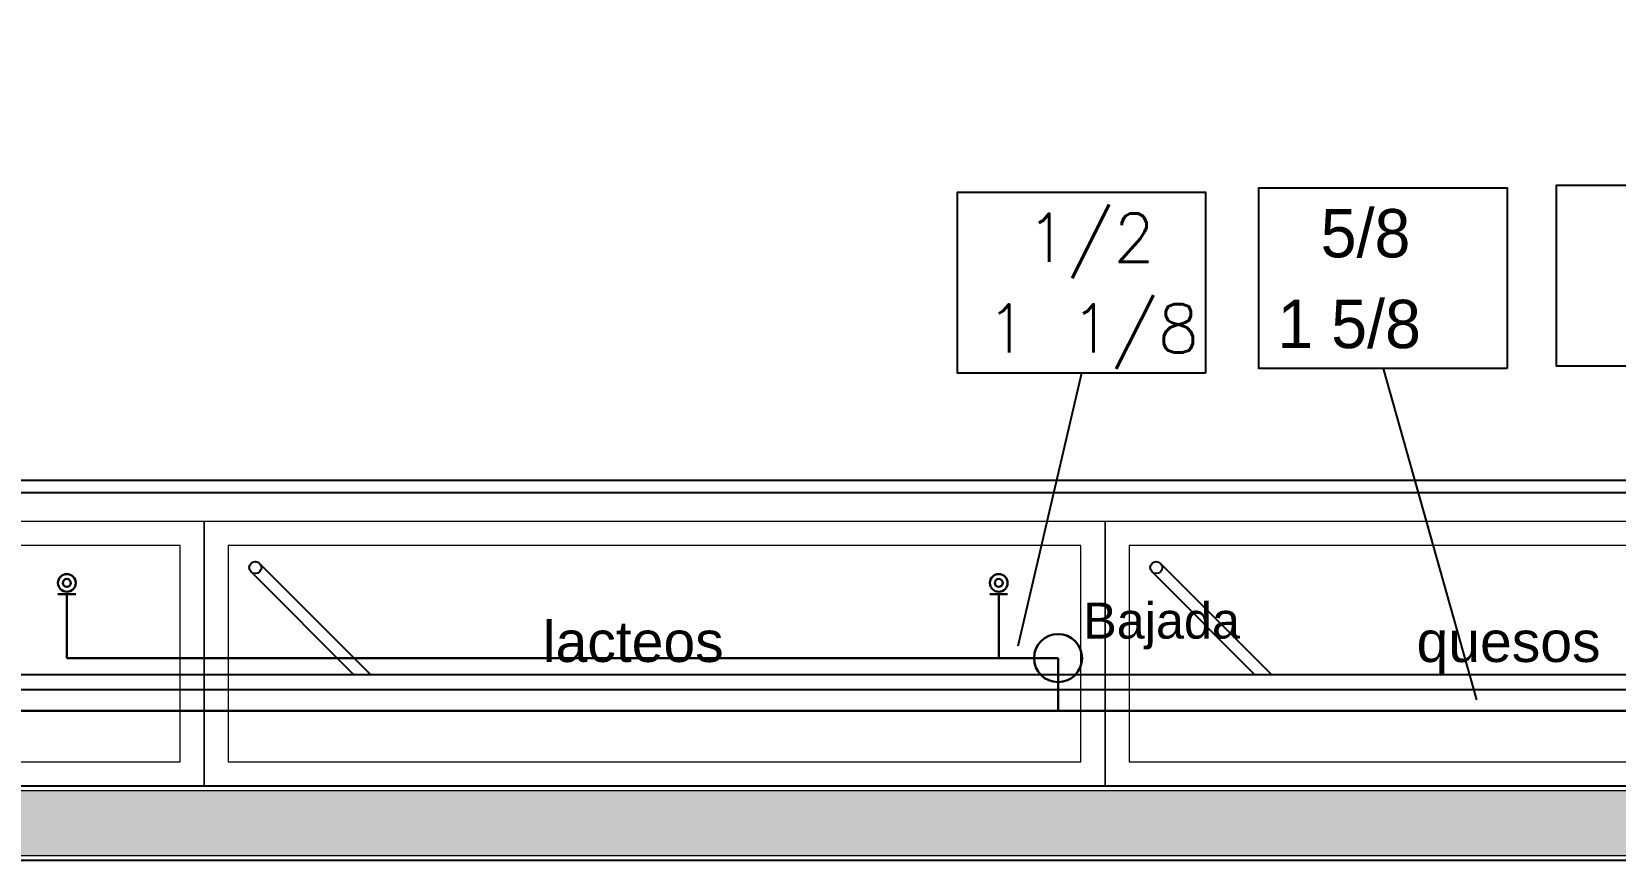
# Model space of a CAD drawing. Header units: inches. Extents: x -309 to 190, y -1585 to -1350.
# Drawn here: x -230.08 to -223.49, y -1419.41 to -1415.96 of the extents above; entities that cross this region are included whole.
import ezdxf

# ---------------------------------------------------------------- set-up
doc = ezdxf.new("R2010")
doc.units = ezdxf.units.IN
doc.header["$MEASUREMENT"] = 0
doc.linetypes.add('CENTER2', pattern=[1.125, 0.75, -0.125, 0.125, -0.125])
doc.linetypes.add('HIDDEN', pattern=[0.375, 0.25, -0.125])
doc.layers.get('0').update_dxf_attribs({"color": 9, "linetype": 'CONTINUOUS'})
for name, color, linetype in [('10-TEXTO', 9, 'CONTINUOUS'), ('Barral', 9, 'CONTINUOUS'), ('CLOACA', 9, 'CONTINUOUS'), ('EQUIP', 9, 'CONTINUOUS'), ('IFA-MEDIA 02', 40, 'CONTINUOUS'), ('IFA-TEXTOS', 70, 'CONTINUOUS'), ('lm', 9, 'HIDDEN'), ('REVOQUE', 9, 'CONTINUOUS')]:
    doc.layers.add(name, color=color, linetype=linetype)
doc.layers.add('IFA-MEDIA 01', color=30, linetype='CONTINUOUS', lineweight=30)
doc.layers.add('MURO 27', color=9, linetype='CONTINUOUS', lineweight=9)
doc.styles.add('ARIAL', font='arial.ttf', dxfattribs={"height": 0.225})
doc.styles.add('ROMANS', font='arial.ttf')
doc.styles.get("Standard").update_dxf_attribs({"font": 'arial.ttf'})

# ---------------------------------------------------------------- blocks, each defined once
blk = doc.blocks.new('EE')
blk.add_line((0.0641, -0.0504), (0.0641, 0.0504))
for radius in [0.0504, 0.0225]:
    blk.add_circle((0, 0), radius)

msp = doc.modelspace()

# ---------------------------------------------------------------- hatches: boundary and pattern name
at = {"layer": 'MURO 27'}
h = msp.add_hatch(color=256, dxfattribs=at)
h.paths.add_polyline_path([(-206.8918, -1375.3082), (-211.4118, -1375.3082), (-211.4118, -1375.5782), (-208.6918, -1375.5782), (-208.6918, -1379.1682), (-208.4218, -1379.1682), (-208.4218, -1375.5782), (-206.8918, -1375.5782)])
h.paths.add_polyline_path([(-204.0482, -1375.6497), (-204.3067, -1375.5715), (-204.5294, -1376.3082), (-206.1218, -1376.3082), (-206.1218, -1375.3082), (-206.6218, -1375.3082), (-206.6218, -1375.5782), (-206.3918, -1375.5782), (-206.3918, -1376.3082), (-206.6218, -1376.3082), (-206.6218, -1375.9682), (-206.8918, -1375.9682), (-206.8918, -1378.8982), (-207.5818, -1378.8982), (-207.5818, -1379.1682), (-206.8918, -1379.1682), (-206.8918, -1378.9882), (-206.6218, -1378.9882), (-206.6218, -1376.5782), (-204.329, -1376.5782)])
h.paths.add_polyline_path([(-203.7499, -1375.4578), (-203.8281, -1375.7163), (-192.2851, -1379.2072), (-192.2851, -1379.1382), (-192.2261, -1378.943)])
h.paths.add_polyline_path([(-191.707, -1379.0999), (-191.7851, -1379.3584), (-184.6557, -1381.5145), (-184.5775, -1381.2561)])
h.paths.add_polyline_path([(-184.2118, -1381.8667), (-184.4818, -1381.8667), (-184.4818, -1383.6882), (-184.2118, -1383.6882)])
h.paths.add_polyline_path([(-184.2118, -1383.8882), (-184.4818, -1383.8882), (-184.4818, -1389.5882), (-184.2118, -1389.5882)])
h.paths.add_polyline_path([(-184.2118, -1389.7882), (-184.4818, -1389.7882), (-184.4818, -1395.4882), (-184.2118, -1395.4882)])
h.paths.add_polyline_path([(-184.2118, -1395.6882), (-184.4818, -1395.6882), (-184.4818, -1398.7382), (-184.2118, -1398.7382)])
h.paths.add_polyline_path([(-184.2118, -1399.9782), (-184.4818, -1399.9782), (-184.4818, -1401.2382), (-184.2118, -1401.2382)])
h.paths.add_polyline_path([(-184.2118, -1413.5382), (-184.4818, -1413.5382), (-184.4818, -1419.1182), (-184.2118, -1419.1182)])
h.paths.add_polyline_path([(-184.2118, -1410.6582), (-184.4818, -1410.6582), (-184.4818, -1410.8982), (-184.2118, -1410.8982)])
h.paths.add_polyline_path([(-199.2985, -1419.1182), (-206.0818, -1419.1182), (-206.0818, -1419.3882), (-199.2985, -1419.3882)])
h.paths.add_polyline_path([(-207.1218, -1419.1182), (-234.1018, -1419.1182), (-234.1018, -1419.3882), (-207.1218, -1419.3882)])
h.paths.add_polyline_path([(-192.0152, -1419.1182), (-198.7985, -1419.1182), (-198.7985, -1419.3882), (-192.0152, -1419.3882)])
h.paths.add_polyline_path([(-184.7118, -1419.1182), (-191.5152, -1419.1182), (-191.5152, -1419.3882), (-184.7118, -1419.3882)])
h.paths.add_polyline_path([(-234.3318, -1413.5382), (-234.6018, -1413.5382), (-234.6018, -1419.1182), (-234.3318, -1419.1182)])
h.paths.add_polyline_path([(-234.3318, -1407.6382), (-234.6018, -1407.6382), (-234.6018, -1413.0382), (-234.3318, -1413.0382)])
h.paths.add_polyline_path([(-234.3318, -1401.7382), (-234.6018, -1401.7382), (-234.6018, -1407.1382), (-234.3318, -1407.1382)])
h.paths.add_polyline_path([(-234.3318, -1398.0282), (-234.6018, -1398.0282), (-234.6018, -1401.2382), (-234.3318, -1401.2382)])
h.paths.add_polyline_path([(-234.3318, -1384.0382), (-234.6018, -1384.0382), (-234.6018, -1389.4382), (-234.3318, -1389.4382)])
h.paths.add_polyline_path([(-234.3318, -1389.9382), (-234.6018, -1389.9382), (-234.6018, -1395.3382), (-234.3318, -1395.3382)])
h.paths.add_polyline_path([(-234.3318, -1379.3782), (-234.6018, -1379.3782), (-234.6018, -1382.0482), (-234.3318, -1382.0482)])
h.paths.add_polyline_path([(-234.3318, -1382.5882), (-234.6018, -1382.5882), (-234.6018, -1383.5382), (-234.3318, -1383.5382)])
h.paths.add_polyline_path([(-206.6218, -1389.9382), (-206.8918, -1389.9382), (-206.8918, -1395.3382), (-206.6218, -1395.3382)])
h.paths.add_polyline_path([(-206.6218, -1384.0382), (-206.8918, -1384.0382), (-206.8918, -1389.4382), (-206.6218, -1389.4382)])
h.paths.add_polyline_path([(-206.6218, -1379.4882), (-206.8918, -1379.4882), (-206.8918, -1383.5382), (-206.6218, -1383.5382)])
h.paths.add_polyline_path([(-206.6218, -1398.0282), (-206.8918, -1398.0282), (-206.8918, -1401.2382), (-206.6218, -1401.2382)])
h.paths.add_polyline_path([(-206.6218, -1401.7382), (-206.8918, -1401.7382), (-206.8918, -1407.1382), (-206.6218, -1407.1382)])
h.paths.add_polyline_path([(-206.6218, -1407.6382), (-206.8918, -1407.6382), (-206.8918, -1407.7482), (-206.6218, -1407.7482)])

# ---------------------------------------------------------------- linework, layer by layer
at = {"layer": 'Barral'}
msp.add_lwpolyline([(-233.0419, -1408.9582), (-233.5118, -1408.9582), (-233.5118, -1409.0082), (-233.0919, -1409.0082), (-233.0919, -1417.8782), (-208.1318, -1417.8782), (-208.1318, -1415.3082), (-207.0118, -1415.3082), (-207.0118, -1415.2582), (-208.1818, -1415.2582), (-208.1818, -1417.8282), (-233.0419, -1417.8282)], close=True, dxfattribs=at)
at = {"layer": 'CLOACA'}
for p, q in [((-229.1307, -1418.1728), (-228.6673, -1418.6362)), ((-225.3807, -1418.1728), (-224.9173, -1418.6362)), ((-229.1661, -1418.2081), (-228.738, -1418.6362)), ((-225.4161, -1418.2081), (-224.988, -1418.6362))]:
    msp.add_line(p, q, dxfattribs=at)
for points in [[(-207.5418, -1418.6362), (-233.6418, -1418.6362)], [(-207.5418, -1418.6992), (-233.6418, -1418.6992)]]:
    msp.add_lwpolyline(points, dxfattribs=at)
for centre in [(-229.1484, -1418.1904), (-229.1484, -1418.1904), (-225.3984, -1418.1904), (-225.3984, -1418.1904)]:
    msp.add_circle(centre, 0.025, dxfattribs=at)
at = {"layer": 'EQUIP', "linetype": 'Continuous', "lineweight": 5}
for points in [[(-229.3618, -1419.0982), (-229.3618, -1417.9982), (-233.1118, -1417.9982), (-233.1118, -1419.0982)], [(-225.6118, -1419.0982), (-225.6118, -1417.9982), (-229.3618, -1417.9982), (-229.3618, -1419.0982)], [(-221.8618, -1419.0982), (-221.8618, -1417.9982), (-225.6118, -1417.9982), (-225.6118, -1419.0982)], [(-229.4618, -1418.9982), (-229.4618, -1418.0982), (-233.0118, -1418.0982), (-233.0118, -1418.9982)], [(-225.7118, -1418.9982), (-225.7118, -1418.0982), (-229.2618, -1418.0982), (-229.2618, -1418.9982)], [(-221.9618, -1418.9982), (-221.9618, -1418.0982), (-225.5118, -1418.0982), (-225.5118, -1418.9982)]]:
    msp.add_lwpolyline(points, close=True, dxfattribs=at)
at = {"layer": 'IFA-MEDIA 01'}
for p, q in [((-229.9329, -1418.3012), (-229.9329, -1418.5669)), ((-226.0541, -1418.3012), (-226.0541, -1418.5669)), ((-226.0541, -1418.5669), (-229.9329, -1418.5669)), ((-226.0541, -1418.5669), (-225.8072, -1418.5669)), ((-225.8072, -1418.5669), (-225.8072, -1418.7869)), ((-220.5011, -1418.7869), (-234.0079, -1418.7869))]:
    msp.add_line(p, q, dxfattribs=at)
msp.add_circle((-225.8072, -1418.5669), 0.1, dxfattribs=at)
at = {"layer": 'IFA-MEDIA 02'}
for p, q in [((-225.7097, -1417.3815), (-225.975, -1418.5172)), ((-224.4547, -1417.3627), (-224.0662, -1418.7402))]:
    msp.add_line(p, q, dxfattribs=at)
for points in [[(-225.1934, -1417.3815), (-226.226, -1417.3815), (-226.226, -1416.6292), (-225.1934, -1416.6292)], [(-223.9384, -1417.3627), (-224.9711, -1417.3627), (-224.9711, -1416.6104), (-223.9384, -1416.6104)], [(-222.6998, -1417.352), (-223.7325, -1417.352), (-223.7325, -1416.5997), (-222.6998, -1416.5997)]]:
    msp.add_lwpolyline(points, close=True, dxfattribs=at)
at = {"layer": 'lm', "linetype": 'CENTER2'}
msp.add_line((-265.8046, -1419.4082), (-171.4579, -1419.4082), dxfattribs=at)
msp.add_line((-265.8046, -1419.4082), (-171.4579, -1419.4082), dxfattribs=at)
at = {"layer": 'MURO 27'}
for points in [[(-234.6018, -1398.0282), (-234.6018, -1419.3882), (-206.6218, -1419.3882), (-206.6218, -1415.2582)], [(-234.3318, -1398.0282), (-234.3318, -1419.1182), (-206.8918, -1419.1182), (-206.8918, -1415.2582)]]:
    msp.add_lwpolyline(points, dxfattribs=at)
at = {"layer": 'REVOQUE'}
for points in [[(-234.6218, -1398.0082), (-234.6218, -1419.4082), (-206.6018, -1419.4082)], [(-234.3118, -1398.0082), (-234.3118, -1419.0982), (-206.9118, -1419.0982), (-206.9118, -1415.2582)]]:
    msp.add_lwpolyline(points, dxfattribs=at)

# ---------------------------------------------------------------- block references
at = {"layer": 'IFA-MEDIA 01', "xscale": -0.7326479330658913, "yscale": 0.7326479330658913, "zscale": 0.732647932368795, "rotation": 90}
for p in [(-229.9329, -1418.2543), (-226.0541, -1418.2543)]:
    msp.add_blockref('EE', p, dxfattribs=at)

# ---------------------------------------------------------------- texts
at = {"layer": '10-TEXTO', "char_height": 0.17, "width": 1.311748, "attachment_point": 1, "style": 'ROMANS'}
for s, insert in [('lacteos', (-227.9514, -1418.4131)), ('quesos', (-224.315, -1418.4131))]:
    msp.add_mtext(s, dxfattribs=dict(at, insert=insert))
at = {"layer": 'IFA-MEDIA 02', "char_height": 0.201007, "width": 1.049702, "attachment_point": 1}
for s, insert in [('{\\Ftxt.shx|c0;1/2}', (-225.9387, -1416.7177)), ('{\\Ftxt|c0;5/8}', (-224.7143, -1416.6988)), ('{\\Ftxt.shx|c0;1 1/8}', (-226.1058, -1417.0952)), ('{\\Ftxt|c0;1 5/8}', (-224.8947, -1417.0764))]:
    msp.add_mtext(s, dxfattribs=dict(at, insert=insert))
at = {"layer": 'IFA-TEXTOS', "color": 70, "insert": (-225.8191, -1418.3358), "char_height": 0.15, "width": 2.042417, "attachment_point": 1, "style": 'ARIAL'}
msp.add_mtext('  Bajada', dxfattribs=at)

doc.saveas('drawing.dxf')
